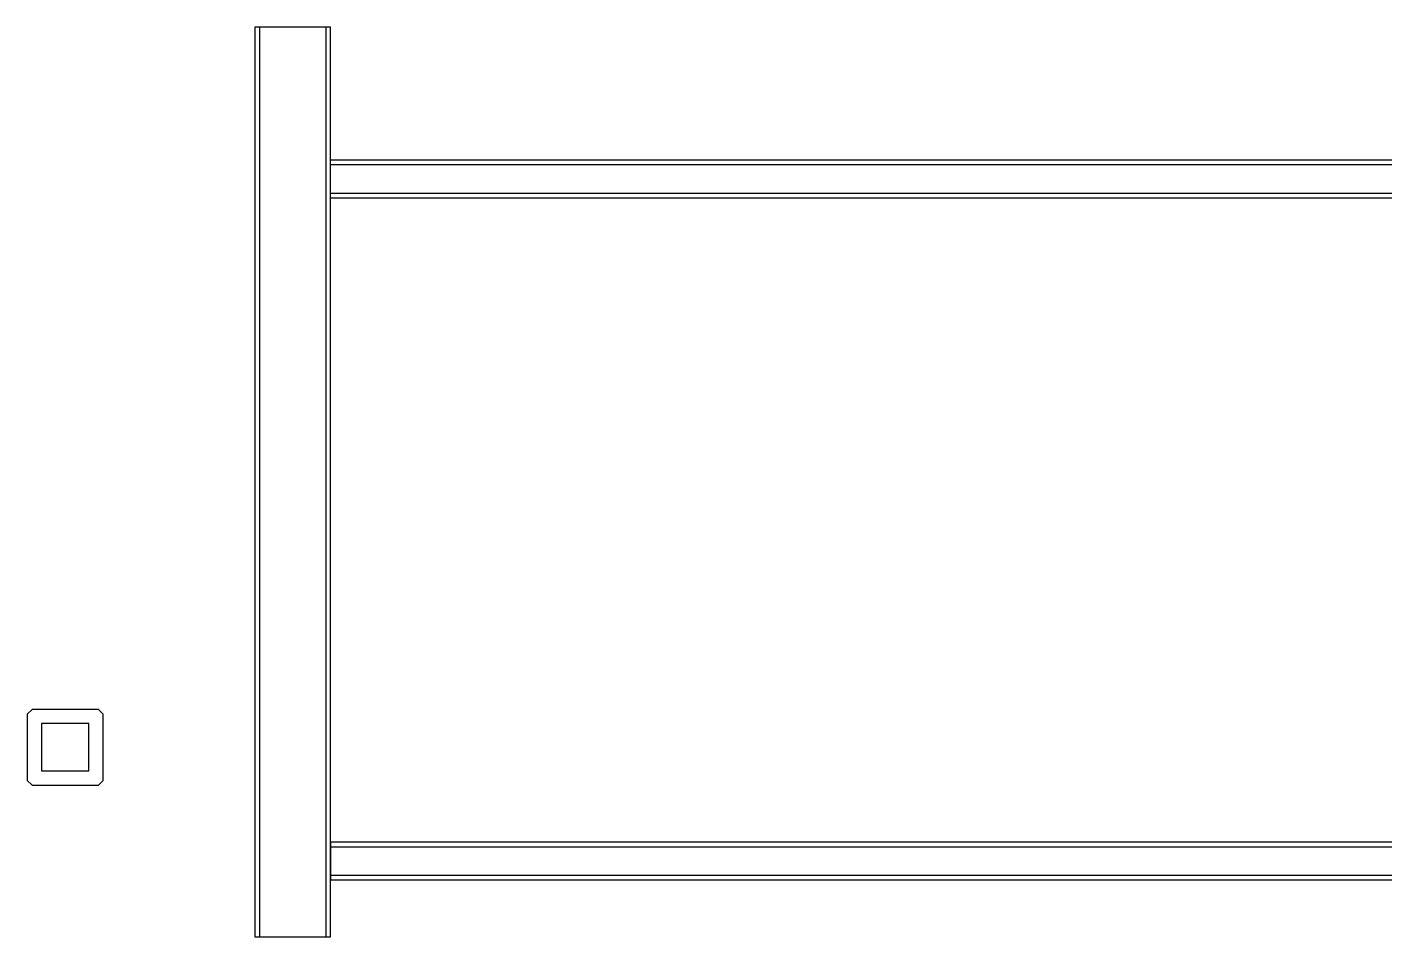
# Model space of a CAD drawing. Header units: inches. Extents: x -12 to 60, y 0 to 48.
import ezdxf

# ---------------------------------------------------------------- set-up
doc = ezdxf.new("R2010")
doc.units = ezdxf.units.IN
doc.layers.get('0').update_dxf_attribs({"linetype": 'CONTINUOUS', "lineweight": 25, "true_color": 0x000000})
doc.layers.add('Bevel', color=9, linetype='CONTINUOUS', lineweight=25, true_color=0xc0c0c0)

msp = doc.modelspace()

# ---------------------------------------------------------------- linework, layer by layer
for p, q in [((4, 48), (0, 48)), ((0, 48), (0, 0)), ((4, 0), (4, 48)), ((4, 41), (60, 41)), ((4, 39), (60, 39)), ((-12, 11.75), (-11.75, 12)), ((-12, 11.75), (-12, 8.25)), ((-8.25, 12), (-11.75, 12)), ((-8.25, 12), (-8, 11.75)), ((-8, 8.25), (-8, 11.75)), ((-8.75, 11.25), (-11.25, 11.25)), ((-11.25, 11.25), (-11.25, 8.75)), ((-8.75, 8.75), (-8.75, 11.25)), ((-11.25, 8.75), (-8.75, 8.75)), ((-11.75, 8), (-12, 8.25)), ((-11.75, 8), (-8.25, 8)), ((-8, 8.25), (-8.25, 8)), ((4, 5), (60, 5)), ((4, 5), (4, 3)), ((4, 3), (60, 3)), ((0, 0), (4, 0))]:
    msp.add_line(p, q)
at = {"layer": 'Bevel'}
for p, q in [((0.25, 48), (0.25, 0)), ((3.75, 48), (3.75, 0)), ((4, 40.75), (60, 40.75)), ((4, 39.25), (60, 39.25)), ((4, 4.75), (60, 4.75)), ((4, 3.25), (60, 3.25))]:
    msp.add_line(p, q, dxfattribs=at)

doc.saveas('drawing.dxf')
